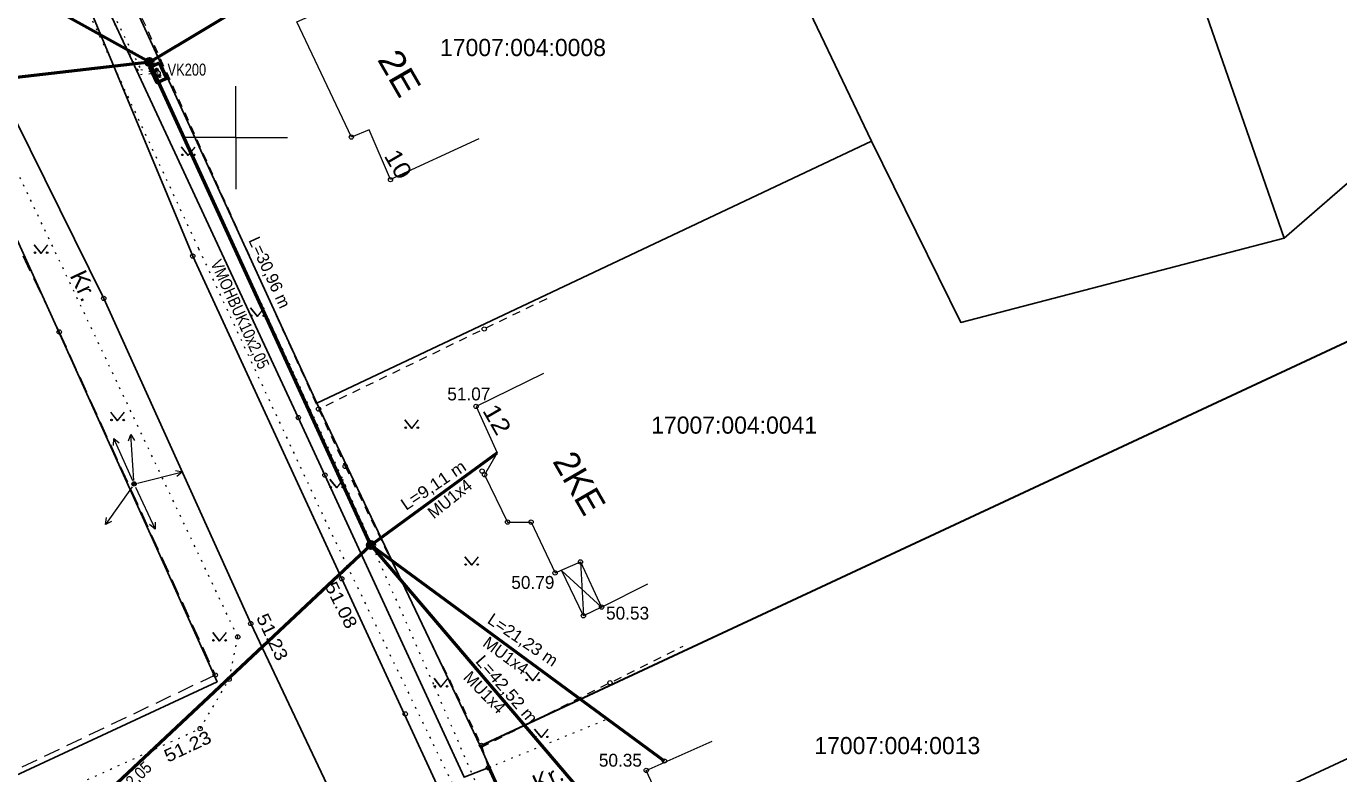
# Model space of a CAD drawing. Extents: x 641674 to 641912, y 6455065 to 6455350.
# Drawn here: x 641787.8 to 641864.3, y 6455212.9 to 6455256.5 of the extents above; entities that cross this region are included whole.
import ezdxf
from ezdxf.enums import TextEntityAlignment as Align

# ---------------------------------------------------------------- set-up
doc = ezdxf.new("R2010")
doc.units = 0
doc.header["$LTSCALE"] = 0.32
doc.header["$PDMODE"] = 32
doc.header["$PDSIZE"] = 0.16
for name, pattern in [('DOTTED', [1.5, 0.3, -1.2]), ('MEDIUM_DASHED', [4.5, 3, -1.5]), ('SHORT_DASHED', [2.7, 1.5, -1.2])]:
    doc.linetypes.add(name, pattern=pattern)
for name, color, linetype, lineweight in [('1', 7, 'Continuous', 13), ('16', 7, 'Continuous', 53), ('17', 7, 'DOTTED', 13), ('2', 7, 'Continuous', 13), ('20', 7, 'Continuous', 13), ('26', 7, 'Continuous', 13), ('28', 7, 'SHORT_DASHED', 13), ('30', 7, 'Continuous', 25), ('40', 7, 'Continuous', 25), ('44', 7, 'Continuous', 13), ('61', 7, 'Continuous', 13), ('62', 7, 'Continuous', 13), ('63', 7, 'Continuous', 13)]:
    doc.layers.add(name, color=color, linetype=linetype, lineweight=lineweight)
doc.layers.add('58', color=7, linetype='Continuous')
doc.layers.add('59', color=7, linetype='Continuous')

msp = doc.modelspace()

# ---------------------------------------------------------------- hatches: boundary and pattern name
at = {"layer": '26'}
for points in [[(641795.3993, 6455253.923, 1), (641795.3738, 6455253.9773, 1)], [(641795.5694, 6455253.561, 1), (641795.5439, 6455253.6153, 1)]]:
    msp.add_hatch(color=256, dxfattribs=at).paths.add_polyline_path(points)

# ---------------------------------------------------------------- linework, layer by layer
at = {"layer": '1'}
for points in [[(641814.16, 6455249.92), (641809.01, 6455247.55), (641807.76, 6455250.45), (641806.73, 6455250.03), (641803.55, 6455256.75), (641809.35, 6455259.31)], [(641817.93, 6455236.25), (641814, 6455234.34), (641815.22, 6455231.64), (641814.49, 6455230.36), (641815.83, 6455227.6), (641817.2, 6455227.6), (641818.6, 6455224.64), (641820.08, 6455225.28), (641821.31, 6455222.65), (641824.01, 6455224)], [(641831.91, 6455206.28), (641828.02, 6455204.29), (641823.91, 6455213.13), (641827.75, 6455214.84)]]:
    msp.add_lwpolyline(points, dxfattribs=at)
at = {"layer": '16'}
for p, q in [((641794.96, 6455254.4), (641768.59, 6455269.03)), ((641835.61, 6455193.77), (641808, 6455226.11))]:
    msp.add_line(p, q, dxfattribs=at)
for points in [[(641794.96, 6455254.4), (641836.84, 6455279.48), (641840.55, 6455270.5)], [(641807.87, 6455226.26), (641794.96, 6455254.4), (641755.01, 6455249.79), (641713.93, 6455250.35)], [(641824.97, 6455213.68), (641807.87, 6455226.26), (641815.22, 6455231.64)], [(641807.87, 6455226.26), (641781.74, 6455201.77), (641759.28, 6455191.57), (641737.98, 6455181.51), (641733.81, 6455193.55)]]:
    msp.add_lwpolyline(points, dxfattribs=at)
for centre in [(641794.96, 6455254.4), (641807.87, 6455226.26)]:
    msp.add_circle(centre, 0.2, dxfattribs=at)
at = {"layer": '17'}
for points in [[(641782.35, 6455281.37), (641789.84, 6455263.29), (641794.46, 6455253.97), (641795.47, 6455253.77)], [(641782.04, 6455280.54), (641786.78, 6455270.05), (641789.91, 6455262.69), (641794.25, 6455253.98), (641794.45, 6455253.68), (641795.47, 6455253.77)], [(641754.57, 6455251.41), (641788.79, 6455262.94), (641797.83, 6455243.53), (641805.19, 6455227.73), (641818.34, 6455200.48), (641828.14, 6455179.76), (641847.13, 6455138.49)], [(641794.96, 6455254.4), (641806.37, 6455229.76), (641811.57, 6455218.02), (641816.25, 6455207.12), (641819.63, 6455200.18), (641823.79, 6455191.63), (641824.31, 6455190.56), (641829.02, 6455180.42), (641836.36, 6455164.65), (641838.36, 6455160.33)]]:
    msp.add_lwpolyline(points, dxfattribs=at)
at = {"layer": '2'}
msp.add_line((641820.08, 6455225.28), (641820.25, 6455222.14), dxfattribs=at)
msp.add_lwpolyline([(641821.31, 6455222.65), (641820.25, 6455222.14), (641818.99, 6455224.75)], close=True, dxfattribs=at)
at = {"layer": '20'}
msp.add_line((641794.07, 6455229.83), (641794.07, 6455229.82), dxfattribs=at)
msp.add_line((641794.07, 6455229.83), (641794.07, 6455229.82), dxfattribs=at)
msp.add_line((641794.07, 6455229.83), (641794.07, 6455229.82), dxfattribs=at)
msp.add_circle((641794.07, 6455229.82), 0.0004, dxfattribs=at)
msp.add_arc((641794.071, 6455229.824), 0.0004, 179.93931, 0.0607, dxfattribs=at)
msp.add_point((641794.07, 6455229.83), dxfattribs=at)
at = {"layer": '26', "lineweight": 53}
msp.add_lwpolyline([(641795.53, 6455254.35), (641795.95, 6455253.44), (641795.41, 6455253.19), (641794.99, 6455254.1)], close=True, dxfattribs=at)
for centre in [(641795.3866, 6455253.9502), (641795.5566, 6455253.5881)]:
    msp.add_circle(centre, 0.03, dxfattribs=at)
at = {"layer": '28'}
msp.add_line((641814.31, 6455214.49), (641826.07, 6455220.38), dxfattribs=at)
for points in [[(641828.79, 6455264.11), (641825.15, 6455274.45), (641812.77, 6455269.96), (641808.8, 6455268.69), (641792.04, 6455262.48), (641804.82, 6455234.18)], [(641818.11, 6455240.61), (641804.82, 6455234.18), (641806.37, 6455230.84), (641814.31, 6455214.59), (641814.71, 6455213.29)]]:
    msp.add_lwpolyline(points, dxfattribs=at)
at = {"layer": '28', "linetype": 'MEDIUM_DASHED'}
msp.add_lwpolyline([(641787.58, 6455243.11), (641789.71, 6455238.68), (641798.8, 6455218.69), (641773, 6455206.39)], dxfattribs=at)
at = {"layer": '30', "linetype": 'DOTTED', "lineweight": 13}
msp.add_line((641814.71, 6455213.29), (641821.71, 6455216.15), dxfattribs=at)
at = {"layer": '30'}
for points in [[(641816.6, 6455209.13), (641814.71, 6455213.29), (641813.3, 6455212.73), (641805.19, 6455230.34), (641803.64, 6455233.69), (641792, 6455258.7), (641791.84, 6455262.52), (641808.65, 6455269.09), (641813.01, 6455270.52)], [(641790.11, 6455260.84), (641797.49, 6455243.1), (641806.17, 6455224.3), (641815.36, 6455204.4), (641824.94, 6455183.83), (641834.47, 6455163.26), (641845.44, 6455139.47)], [(641838.38, 6455140.87), (641829.2, 6455160.62), (641819.75, 6455181.03), (641810.28, 6455201.82), (641800.87, 6455221.69), (641792.3, 6455240.63), (641786.31, 6455252.76), (641783.37, 6455256.35)]]:
    msp.add_lwpolyline(points, dxfattribs=at)
at = {"layer": '30', "linetype": 'DOTTED', "lineweight": 13}
msp.add_lwpolyline([(641769.32, 6455202.6), (641797.92, 6455215.57), (641799.61, 6455218.44), (641800.11, 6455220.91), (641784.35, 6455254.16), (641783.37, 6455256.35)], dxfattribs=at)
at = {"layer": '40'}
for points in [[(641859.55, 6455293.34), (641847.28, 6455283.85), (641861.08, 6455244.15), (641906.64, 6455283.7), (641903.17, 6455311.75), (641884.55, 6455324.72), (641876.23, 6455310.66)], [(641835.86, 6455278.52), (641825.21, 6455274.55), (641837.04, 6455249.79), (641842.24, 6455239.23), (641861.08, 6455244.15), (641847.28, 6455283.85)], [(641791.98, 6455262.29), (641804.72, 6455234.52), (641837.04, 6455249.79), (641825.21, 6455274.55)], [(641780.94, 6455257.94), (641753.01, 6455248.76), (641762.81, 6455228.14), (641773.17, 6455206.32), (641798.91, 6455218.3)], [(641804.72, 6455234.52), (641814.24, 6455214.56), (641873, 6455241.96), (641869.2, 6455251.2), (641861.08, 6455244.15), (641842.24, 6455239.23), (641837.04, 6455249.79)], [(641873, 6455241.95), (641814.24, 6455214.55), (641823.3, 6455194.52), (641881.39, 6455221.56)], [(641889.68, 6455201.4), (641881.39, 6455221.56), (641823.3, 6455194.52), (641832.46, 6455174.64)]]:
    msp.add_lwpolyline(points, close=True, dxfattribs=at)
at = {"layer": '44'}
for p, q in [((641797.23, 6455248.95), (641796.83, 6455249.45)), ((641788.65, 6455243.25), (641788.25, 6455243.75)), ((641801.26, 6455239.58), (641800.86, 6455240.08)), ((641793.11, 6455233.5), (641792.71, 6455234)), ((641810.25, 6455233.05), (641809.85, 6455233.55)), ((641805.88, 6455229.59), (641805.48, 6455230.09)), ((641813.74, 6455225.08), (641813.34, 6455225.58)), ((641799.05, 6455220.66), (641798.65, 6455221.16)), ((641817.3, 6455218.36), (641816.9, 6455218.86)), ((641811.95, 6455217.99), (641811.55, 6455218.49)), ((641817.8, 6455215.04), (641817.4, 6455215.54))]:
    msp.add_line(p, q, dxfattribs=at)
for points in [[(641796.82, 6455249.46), (641797.23, 6455248.95), (641797.63, 6455249.45)], [(641788.24, 6455243.76), (641788.65, 6455243.25), (641789.05, 6455243.75)], [(641800.86, 6455240.08), (641801.26, 6455239.58), (641801.66, 6455240.08)], [(641792.7, 6455234), (641793.11, 6455233.5), (641793.51, 6455234)], [(641809.84, 6455233.56), (641810.25, 6455233.05), (641810.65, 6455233.55)], [(641805.48, 6455230.1), (641805.88, 6455229.59), (641806.28, 6455230.09)], [(641813.34, 6455225.58), (641813.74, 6455225.08), (641814.14, 6455225.58)], [(641798.65, 6455221.16), (641799.05, 6455220.66), (641799.45, 6455221.16)], [(641816.9, 6455218.86), (641817.3, 6455218.36), (641817.7, 6455218.86)], [(641811.55, 6455218.5), (641811.95, 6455217.99), (641812.35, 6455218.49)], [(641817.4, 6455215.54), (641817.8, 6455215.04), (641818.2, 6455215.54)]]:
    msp.add_lwpolyline(points, dxfattribs=at)
for centre in [(641796.875, 6455248.995), (641797.585, 6455248.995), (641788.295, 6455243.295), (641789.005, 6455243.295), (641800.905, 6455239.625), (641801.615, 6455239.625), (641792.755, 6455233.545), (641793.465, 6455233.545), (641809.895, 6455233.095), (641810.605, 6455233.095), (641805.525, 6455229.635), (641806.235, 6455229.635), (641813.385, 6455225.125), (641814.095, 6455225.125), (641798.695, 6455220.705), (641799.405, 6455220.705), (641811.595, 6455218.035), (641812.305, 6455218.035), (641816.945, 6455218.405), (641817.655, 6455218.405), (641817.445, 6455215.085), (641818.155, 6455215.085)]:
    msp.add_circle(centre, 0.045, dxfattribs=at)
at = {"layer": '61'}
for p, q in [((641793.99, 6455230), (641792.89, 6455232.47)), ((641794.06, 6455230.02), (641793.89, 6455232.71)), ((641794.26, 6455229.87), (641796.89, 6455230.52)), ((641793.95, 6455229.66), (641792.4, 6455227.45)), ((641794.15, 6455229.64), (641795.29, 6455227.19))]:
    msp.add_line(p, q, dxfattribs=at)
for points in [[(641792.87, 6455232.07), (641792.89, 6455232.47), (641793.21, 6455232.21)], [(641793.74, 6455232.34), (641793.89, 6455232.71), (641794.1, 6455232.36)], [(641796.49, 6455230.6), (641796.89, 6455230.52), (641796.57, 6455230.25)], [(641792.75, 6455227.64), (641792.4, 6455227.45), (641792.46, 6455227.86)], [(641795.3, 6455227.59), (641795.29, 6455227.19), (641794.97, 6455227.45)]]:
    msp.add_lwpolyline(points, dxfattribs=at)
at = {"layer": '62'}
for centre in [(641794.96, 6455254.4), (641795.47, 6455253.77), (641806.73, 6455250.03), (641809.01, 6455247.55), (641797.49, 6455243.1), (641792.3, 6455240.63), (641789.71, 6455238.68), (641814.47, 6455238.85), (641804.82, 6455234.18), (641814, 6455234.34), (641803.64, 6455233.69), (641806.37, 6455230.84), (641805.19, 6455230.34), (641814.35, 6455230.57), (641814.49, 6455230.36), (641794.07, 6455229.82), (641815.83, 6455227.6), (641817.2, 6455227.6), (641807.87, 6455226.26), (641820.08, 6455225.28), (641806.17, 6455224.3), (641818.6, 6455224.64), (641821.31, 6455222.65), (641800.87, 6455221.69), (641820.25, 6455222.14), (641800.11, 6455220.91), (641798.8, 6455218.69), (641799.61, 6455218.44), (641821.8, 6455218.24), (641809.87, 6455216.42), (641809.87, 6455216.42), (641797.92, 6455215.57), (641814.31, 6455214.59), (641814.71, 6455213.29), (641824.97, 6455213.68), (641823.91, 6455213.13)]:
    msp.add_circle(centre, 0.125, dxfattribs=at)
at = {"layer": '63'}
for q in [(641800, 6455253), (641797, 6455250), (641803, 6455250), (641800, 6455247)]:
    msp.add_line((641800, 6455250), q, dxfattribs=at)

# ---------------------------------------------------------------- texts
at = {"layer": '1'}
for s, height, width, p in [('2E', 1.5, 1.1, (641808.8868, 6455253.385)), ('10', 1, 1.15, (641809.0301, 6455248.205)), ('12', 1, 1.2, (641814.7846, 6455233.33))]:
    msp.add_text(s, height=height, rotation=300, dxfattribs=dict(at, width=width)).set_placement(p, align=Align.CENTER)
msp.add_text('2KE', height=1.5, rotation=300, dxfattribs=at).set_placement((641819.3695, 6455229.5), align=Align.CENTER)
at = {"layer": '30', "width": 1.05}
for rotation, p in [(295, (641790.6834, 6455241.1563)), (25, (641818.3937, 6455212.2334))]:
    msp.add_text('Kr.', height=1, rotation=rotation, dxfattribs=at).set_placement(p, align=Align.CENTER)
at = {"layer": '58'}
for s, p in [('17007:004:0008', (641816.73, 6455254.75)), ('17007:004:0041', (641829.035, 6455232.75)), ('17007:004:0013', (641838.54, 6455214.08))]:
    msp.add_text(s, height=1, dxfattribs=at).set_placement(p, align=Align.CENTER)
at = {"layer": '59'}
for s, p in [('51.07', (641812.32, 6455234.69)), ('50.79', (641816.05, 6455223.71)), ('50.53', (641821.57, 6455221.92)), ('50.35', (641821.15, 6455213.35))]:
    msp.add_text(s, height=0.75, dxfattribs=at).set_placement(p)
at = {"layer": '59', "width": 1.15}
for s, rotation, p in [('51.08', 296.487, (641805.16, 6455223.89)), ('51.23', 295.342, (641801.17, 6455222.05)), ('51.23', 25.036, (641796.04, 6455213.58))]:
    msp.add_text(s, height=0.75, rotation=rotation, dxfattribs=at).set_placement(p)
at = {"layer": '61', "width": 0.8}
msp.add_text('VK200', height=0.7, dxfattribs=at).set_placement((641797.145, 6455253.61), align=Align.CENTER)
at = {"layer": '61'}
for s, height, rotation, p in [('L=30,96 m', 0.7, 294.815, (641801.6501, 6455242.0019)), ('MU1x4', 0.6998, 38.823, (641812.6856, 6455228.6819)), ('MU1x4', 0.6998, 323.611, (641815.5224, 6455219.5434)), ('MU1x4', 0.6998, 314.059, (641814.2361, 6455217.4383))]:
    msp.add_text(s, height=height, rotation=rotation, dxfattribs=at).set_placement(p, align=Align.CENTER)
for s, rotation, width, p in [('VMOHBUK10x2,05', 294.473, 0.85, (641799.9288, 6455239.565)), ('L=9,11 m', 34.035, 1.1, (641811.7041, 6455229.4582)), ('L=21,23 m', 325.977, 1.05, (641816.5292, 6455220.4539)), ('L=42,52 m', 310.926, 1.1, (641815.5246, 6455217.6193)), ('VMOHBUK10x2,05', 44.208, 0.9, (641792.5659, 6455210.6935))]:
    msp.add_text(s, height=0.7, rotation=rotation, dxfattribs=dict(at, width=width)).set_placement(p, align=Align.CENTER)

doc.saveas('drawing.dxf')
